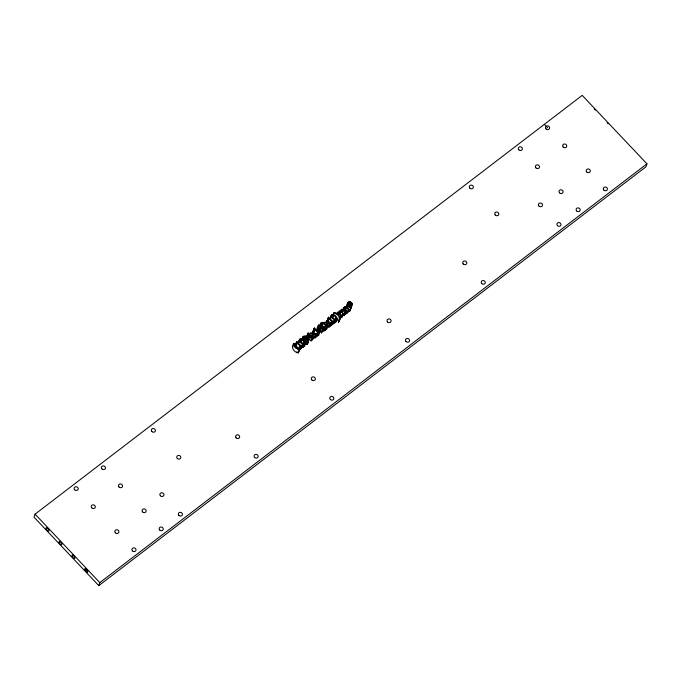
<?xml version="1.0" encoding="UTF-8"?>
<svg xmlns="http://www.w3.org/2000/svg" width="681" height="681" viewBox="0 0 681 681"><rect width="100%" height="100%" fill="white"/><g stroke="black" fill="none" stroke-linecap="round" stroke-linejoin="round"><path stroke-width="1.02" d="M350.536 307.769C355.473 303.624 347.327 297.469 346.944 305.59L347.71 304.679M351.158 306.927L352.213 303.683M295.563 345.616L295.333 344.901L296.865 341.504L300.832 345.693L301.683 345.046L302.126 345.514L301.096 348.527L299.3 349.898L298.269 352.911C294.132 352.452 290.736 347.557 293.494 343.752C294.992 342.296 293.979 346.833 295.758 347.31A5.542 4.92 18.9 0 0 297.35 348.527L300.04 349.336M296.371 341.888L296.593 342.603L294.958 346.306L295.358 346.731L296.235 346.067L297.265 343.054L300.21 346.169L299.342 346.833L298.312 349.847M315.993 336.312L316.444 336.789L318.776 335.001L319.815 331.987L319.363 331.511L318.512 332.158L314.545 327.97L312.639 332.771L313.047 333.196M304.952 339.044C299.172 337.674 306.867 333.349 307.029 337.895C309.217 337.759 309.54 341.079 307.42 341.47C304.526 342.909 305.037 336.227 304.279 341.07M305.19 342.773C303.82 346.28 298.976 342.202 299.436 339.649C302.543 335.963 307.795 343.948 303.854 346.527L302.696 347.216L301.317 346.918M322.607 330.625L324.811 330.549L325.263 328.617M319.942 325.756C320.7 317.618 329.996 326.327 325.143 330.234M336.95 318.461C335.58 321.968 330.736 317.899 331.196 315.346C334.303 311.651 339.555 319.636 335.614 322.215L334.456 322.905L333.077 322.607M299.98 338.985L298.338 343.471L299.436 339.649M320.725 323.364C320.487 325.688 323.986 329.289 326.173 327.22M330.251 319.619L330.166 318.359L331.119 317.448L332.149 314.426M308.05 340.27L307.531 338.806L305.505 338.925L306.322 340.679L308.05 340.27L307.361 342.279M35.08 514.155L34.05 517.177L98.788 585.634L645.92 166.845L646.95 163.823L582.212 95.366L35.08 514.155L99.818 582.621L98.788 585.634M293.571 345.233L294.226 343.19M295.554 345.276L296.865 341.504M295.358 345.948L296.618 342.441M295.358 346.731L296.397 343.718L297.265 343.054M298.312 343.054L299.649 339.3M300.057 341.351C299.725 336.618 306.024 341.819 303.786 343.471C302.177 343.513 299.053 340.721 300.747 339.342M300.338 341.3L301.028 339.291M300.627 341.334L301.317 339.325M300.602 342.458L301.632 339.444M300.934 342.662L301.964 339.649M302.049 339.759L303.079 336.737M302.177 339.691L303.292 336.465M299.104 349.319L299.793 347.31L302.126 345.514M302.883 338.227L303.573 336.218M302.594 340.56L303.283 338.551M303.317 338.687L304.398 336.465L305.514 336.78L305.914 338.082L304.092 338.176L303.607 337.308L304.007 336.678M300.006 349.302L298.269 352.911M303.709 338.474L304.398 336.465M303.326 341.019L304.015 339.01M304.109 338.44L304.799 336.431M303.76 341.079L304.45 339.07M304.501 338.551L305.182 336.542M301.802 347.131L302.832 344.118M304.824 338.789L305.514 336.78M302.253 347.233L303.292 344.22M303.462 343.965L304.152 341.956M305.054 339.078L305.735 337.069M302.696 347.216L303.726 344.203M306.773 338.236L306.722 336.218L308.34 332.745L310.757 335.299L311.328 334.865L311.796 335.358L310.536 337.81M303.122 347.089L304.152 344.075M304.603 342.892L305.292 340.883M305.386 340.781L306.067 338.772M303.522 346.842L304.56 343.828M305.582 341.147L303.854 346.527M305.795 340.687L306.484 338.678M306.39 344.484L307.42 341.47C308.876 343.054 306.578 345.344 304.884 344.365L305.914 341.351M306.237 340.645L306.927 338.636M305.241 344.501L306.271 341.487M306.569 340.687L307.259 338.678M306.842 340.815L307.531 338.806M305.607 344.569L306.637 341.556M305.999 344.569L307.029 341.556M307.114 341.053L307.803 339.044M306.773 344.331L307.803 341.309M307.14 344.092L308.467 340.117M307.437 343.82L308.553 340.457M307.659 343.522L308.91 339.819M311.089 340.883L312.119 337.87L310.613 336.269L309.574 339.283L311.089 340.883L311.711 340.406L312.741 337.393L311.226 335.801M312.034 333.409L313.413 330.872L313.796 333.537L316.708 334.354L314.937 337.938L313.524 337.504M314.052 328.353L313.022 331.366L313.515 330.983M312.724 332.881L314.545 327.97M313.379 331.409L314.299 328.906M313.388 332.192L314.945 329.519L317.891 332.634L317.023 333.298L315.678 337.367L314.937 337.938M312.094 337.138L313.124 334.124L310.221 333.307L310.97 332.745L313.064 333.384L312.724 331.4M314.945 329.519L313.915 332.532L315.686 334.405M315.967 334.924L313.847 334.277L314.196 336.286L312.477 339.819L313.507 336.806L313.124 334.124M317.278 331.221L317.193 328.199L318.819 324.726L321.228 327.28L321.798 326.846L322.275 327.34L321.704 327.782L323.211 329.374L321.568 332.864L320.053 331.264L321.083 328.251L322.598 329.851L321.568 332.864M318.206 327.944L318.895 325.935L320.615 327.757L319.576 330.77M317.652 331.23L318.342 329.221L318.223 325.186M319.9 326.02L320.938 323.007M316.444 336.789L317.474 333.775L319.815 331.987M319.968 326.173L320.921 323.696M321.083 328.251L318.963 329.876L317.933 332.89L320.053 331.264M321.066 325.22C320.87 320.487 326.667 324.897 325.356 327.016C323.662 327.663 320.802 324.803 321.755 323.211M321.338 325.058L322.028 323.049M321.619 325.007L322.309 322.998M321.917 325.041L322.607 323.032M321.883 326.165L322.913 323.152M322.564 325.365L323.245 323.356M323.083 330.838L324.113 327.825M326.114 322.632L327.493 320.096L327.867 322.76L330.787 323.577L329.017 327.161L326.897 326.514M323.543 330.94L324.573 327.927M327.314 320.972L328.625 317.193L332.592 321.381L333.443 320.734L333.886 321.211L332.856 324.224L330.515 326.012L330.072 325.535L331.102 322.522L331.97 321.858L329.025 318.742L328.157 319.406L327.118 322.419L327.995 321.755L329.025 318.742M324.743 327.672L325.433 325.663M326.718 321.994L328.353 318.291L328.131 317.576M326.803 322.104L327.493 320.096M323.986 330.923L325.016 327.91M327.663 320.3L328.625 317.193M324.403 330.796L325.441 327.782M326.803 320.623L327.144 322.607L325.041 321.968L324.301 322.539L327.203 323.347L326.165 326.361L326.557 329.051L328.276 325.509L327.927 323.501L330.047 324.147L330.787 323.577M324.811 330.549L326.446 326.063M325.356 329.876L326.48 326.48M326.557 329.051L327.587 326.029L327.203 323.347M330.072 318.742L331.409 314.988M330.098 319.159L331.136 316.146M330.711 317.686L331.741 314.673M332.098 316.988L333.018 314.29M332.047 318.027L333.673 312.996L334.414 312.434L336.593 313.132L339.802 316.529L340.219 318.58L339.189 321.594C337.691 323.049 338.704 318.521 336.916 318.036M329.017 327.161L330.047 324.147M332.362 318.146C334.618 310.817 329.136 317.542 334.643 319.048C337.776 319.542 334.89 315.541 333.392 315.133M332.694 318.35L333.724 315.337M330.515 326.012L331.553 322.998L333.886 321.211M333.562 322.82L334.592 319.806M334.013 322.922L335.052 319.908M335.222 319.653L335.912 317.644M337.01 314.29L337.699 312.281L338.67 312.204L339.53 310.774L340.704 310.851C340.858 307.25 345.25 310.417 345.684 312.179L344.05 315.652L342.773 314.307M335.392 319.976L336.073 317.967M334.456 322.905L335.486 319.891M334.882 322.777L335.912 319.764M335.29 322.53L336.32 319.517M338.712 313.839C338.738 309.634 342.049 312.238 343.037 314.205L342.007 317.218L340.73 315.873M338.883 313.652L339.572 311.643M339.078 313.532L339.768 311.523M339.257 313.464L339.947 311.455M339.436 313.464L340.125 311.455M339.615 313.507L340.304 311.498M339.657 314.775L340.687 311.762M341.121 311.966L342.168 309.889L345.08 312.639L344.05 315.652M341.3 311.898L341.99 309.889M341.479 311.898L342.168 309.889M341.658 311.949L342.347 309.94M338.423 322.13C341.283 318.359 338.04 313.132 333.699 313.03M338.448 322.156L341.598 315.303L339.138 312.698L339.393 311.83M342.049 312.204L342.73 310.195M339.964 318.785L341.598 315.303M343.156 309.583L343.845 307.574L344.211 307.965L345.071 306.527L346.254 306.603C346.399 303.002 350.792 306.178 351.234 307.931L349.591 311.413L348.323 310.068M344.39 308.536L345.071 306.527M344.62 309.285L345.667 307.208L348.578 309.966L347.548 312.979L346.28 311.634M344.807 309.225L345.488 307.216M344.978 309.217L345.667 307.208M341.811 309.957L341.172 311.157L343.641 313.745L342.007 317.218M345.165 309.268L345.846 307.259M346.093 307.165L346.782 305.156M345.548 309.523L346.237 307.514M346.467 307.846L347.71 305.641L350.621 308.399L349.591 311.413M346.663 307.718L347.353 305.709M346.85 307.659L347.531 305.65M349.387 304.816C351.541 297.733 346.518 305.352 347.021 307.65M348.893 302.338C346.186 306.39 349.983 305.667 350.017 302.134M347.208 307.701L347.897 305.692M348.059 305.156L349.089 302.143M348.323 305.003L349.362 301.989M347.591 307.957L348.28 305.948M348.578 304.952L349.608 301.938M347.14 311.064L345.505 314.537L347.14 311.064L344.68 308.459L345.31 307.276M348.8 305.011L349.83 301.998M348.417 306.356L350.179 302.577M349.166 305.037L350.153 302.347M349.174 305.778L349.864 303.769C353.32 302.279 349.285 305.633 349.259 306.756M349.276 306.441L350.315 303.428M349.591 306.246L350.621 303.232M349.855 306.186L350.894 303.173M349.779 307.301L351.124 303.232M347.157 305.837L346.723 306.91L349.183 309.497L347.548 312.979M352.068 303.198L351.183 306.697M351.141 306.459L352.179 303.437M348.723 302.594L348.493 303.122L347.982 302.577M352.188 303.913L351.03 305.088L350 304.705M335.614 322.215L335.895 321.057M298.406 342.671L299.359 341.751M292.455 346.765L293.196 346.203M343.845 307.574L343.241 308.042L346.535 311.523M295.333 344.901L295.835 344.518M306.722 336.218L307.31 335.759M317.193 328.199L317.789 327.74M327.093 320.589L327.595 320.206M320.615 327.757L318.997 328.991L318.895 325.935M310.613 336.269L308.484 337.895L307.872 337.24L307.752 333.196M320.674 330.796L321.245 330.353M312.119 337.87L312.741 337.393M313.507 336.806L314.196 336.286M322.598 329.851L323.211 329.374M327.587 326.029L328.276 325.509M343.037 314.205L343.641 313.745M345.08 312.639L345.684 312.179M348.578 309.966L349.183 309.497M350.621 308.399L351.234 307.931M99.818 582.621L646.95 163.823M348.681 304.313L349.115 304.39M299.3 349.898L295.196 347.744L293.494 343.752M296.882 351.813L297.435 352.026M335.324 316.818L336.414 317.559M304.884 344.365L303.973 343.496M544.357 124.342L547.601 127.764M349.447 303.334L349.864 303.769M337.699 312.281L340.994 315.771M332.413 323.747L332.856 324.224M331.102 322.522L331.553 322.998M328.914 321.602L330.234 322.998M327.995 321.755L329.757 323.628M318.342 329.221L318.963 329.876M318.333 334.524L318.776 335.001M317.023 333.298L317.474 333.775M300.653 348.059L301.096 348.527M299.342 346.833L299.793 347.31M296.235 346.067L299.18 349.183M84.963 568.967L87.696 571.853M330.532 320.13L330.932 320.683M298.491 343.931L298.772 344.433M312.221 338.031L312.477 339.819M339.061 320.538L339.189 321.594M594.224 109.054A2.077 0.826 52.6 0 1 594.59 109.318M594.956 109.667A2.077 0.826 52.6 0 1 595.305 110.075M607.171 122.742A2.077 0.826 52.6 0 1 607.537 123.006M607.903 123.355A2.077 0.826 52.6 0 1 608.252 123.763M310.136 335.776L308.519 337.01L308.416 333.954L310.136 335.776M85.151 570.031A2.077 0.826 52.6 0 0 87.611 572.083A2.077 0.826 52.6 0 0 86.291 569.18A2.077 0.826 52.6 0 0 85.151 570.031M46.317 528.958A2.077 0.826 52.6 0 0 48.777 531.01A2.077 0.826 52.6 0 0 47.449 528.107A2.077 0.826 52.6 0 0 46.317 528.958M59.256 542.655A2.077 0.826 52.6 0 0 61.716 544.698A2.077 0.826 52.6 0 0 60.396 541.795A2.077 0.826 52.6 0 0 59.256 542.655M72.203 556.343A2.077 0.826 52.6 0 0 74.663 558.394A2.077 0.826 52.6 0 0 73.344 555.492A2.077 0.826 52.6 0 0 72.203 556.343M576.628 210.914A2.077 1.847 18.9 0 0 580.101 210.446A2.077 1.847 18.9 0 0 577.692 207.901A2.077 1.847 18.9 0 0 576.628 210.914M535.938 167.884A2.077 1.847 18.9 0 0 539.412 167.415A2.077 1.847 18.9 0 0 537.003 164.87A2.077 1.847 18.9 0 0 535.938 167.884M518.828 149.786A2.077 1.847 18.9 0 0 522.301 149.318A2.077 1.847 18.9 0 0 519.901 146.781A2.077 1.847 18.9 0 0 518.828 149.786M546.085 128.93A2.077 1.847 18.9 0 0 549.558 128.462A2.077 1.847 18.9 0 0 547.149 125.917A2.077 1.847 18.9 0 0 546.085 128.93M559.518 192.817A2.077 1.847 18.9 0 0 562.991 192.348A2.077 1.847 18.9 0 0 560.591 189.812A2.077 1.847 18.9 0 0 559.518 192.817M563.196 147.019A2.077 1.847 18.9 0 0 566.669 146.551A2.077 1.847 18.9 0 0 564.26 144.006A2.077 1.847 18.9 0 0 563.196 147.019M586.775 171.961A2.077 1.847 18.9 0 0 590.248 171.493A2.077 1.847 18.9 0 0 587.839 168.948A2.077 1.847 18.9 0 0 586.775 171.961M603.885 190.05A2.077 1.847 18.9 0 0 607.35 189.582A2.077 1.847 18.9 0 0 604.949 187.037A2.077 1.847 18.9 0 0 603.885 190.05M142.601 511.933A2.077 1.847 18.9 0 0 146.075 511.465A2.077 1.847 18.9 0 0 143.674 508.928A2.077 1.847 18.9 0 0 142.601 511.933M115.353 532.797A2.077 1.847 18.9 0 0 118.826 532.329A2.077 1.847 18.9 0 0 116.417 529.784A2.077 1.847 18.9 0 0 115.353 532.797M91.765 507.856A2.077 1.847 18.9 0 0 95.238 507.388A2.077 1.847 18.9 0 0 92.837 504.851A2.077 1.847 18.9 0 0 91.765 507.856M119.022 486.992A2.077 1.847 18.9 0 0 122.495 486.523A2.077 1.847 18.9 0 0 120.094 483.987A2.077 1.847 18.9 0 0 119.022 486.992M101.912 468.903A2.077 1.847 18.9 0 0 105.385 468.434A2.077 1.847 18.9 0 0 102.984 465.898A2.077 1.847 18.9 0 0 101.912 468.903M74.663 489.767A2.077 1.847 18.9 0 0 78.136 489.298A2.077 1.847 18.9 0 0 75.727 486.753A2.077 1.847 18.9 0 0 74.663 489.767M132.454 550.886A2.077 1.847 18.9 0 0 135.928 550.418A2.077 1.847 18.9 0 0 133.527 547.882A2.077 1.847 18.9 0 0 132.454 550.886M159.712 530.031A2.077 1.847 18.9 0 0 163.185 529.563A2.077 1.847 18.9 0 0 160.784 527.017A2.077 1.847 18.9 0 0 159.712 530.031M178.89 515.347A2.077 1.847 18.9 0 0 182.363 514.879A2.077 1.847 18.9 0 0 179.963 512.333A2.077 1.847 18.9 0 0 178.89 515.347M495.257 215.034A2.077 1.847 18.9 0 0 498.73 214.566A2.077 1.847 18.9 0 0 496.33 212.021A2.077 1.847 18.9 0 0 495.257 215.034M177.273 458.424A2.077 1.847 18.9 0 0 180.746 457.955A2.077 1.847 18.9 0 0 178.345 455.419A2.077 1.847 18.9 0 0 177.273 458.424M469.822 188.135A2.077 1.847 18.9 0 0 473.295 187.667A2.077 1.847 18.9 0 0 470.894 185.13A2.077 1.847 18.9 0 0 469.822 188.135M151.846 431.533A2.077 1.847 18.9 0 0 155.311 431.064A2.077 1.847 18.9 0 0 152.91 428.519A2.077 1.847 18.9 0 0 151.846 431.533M387.532 321.934A2.077 1.847 18.9 0 0 391.005 321.466A2.077 1.847 18.9 0 0 388.596 318.929A2.077 1.847 18.9 0 0 387.532 321.934M311.821 379.887A2.077 1.847 18.9 0 0 315.294 379.419A2.077 1.847 18.9 0 0 312.885 376.874A2.077 1.847 18.9 0 0 311.821 379.887M160.401 495.785A2.077 1.847 18.9 0 0 163.874 495.317A2.077 1.847 18.9 0 0 161.465 492.78A2.077 1.847 18.9 0 0 160.401 495.785M538.952 206.037A2.077 1.847 18.9 0 0 542.425 205.568A2.077 1.847 18.9 0 0 540.024 203.023A2.077 1.847 18.9 0 0 538.952 206.037M463.242 263.981A2.077 1.847 18.9 0 0 466.715 263.513A2.077 1.847 18.9 0 0 464.306 260.976A2.077 1.847 18.9 0 0 463.242 263.981M236.111 437.832A2.077 1.847 18.9 0 0 239.584 437.364A2.077 1.847 18.9 0 0 237.175 434.827A2.077 1.847 18.9 0 0 236.111 437.832M481.739 283.543A2.077 1.847 18.9 0 0 485.204 283.075A2.077 1.847 18.9 0 0 482.803 280.538A2.077 1.847 18.9 0 0 481.739 283.543M406.021 341.496A2.077 1.847 18.9 0 0 409.494 341.028A2.077 1.847 18.9 0 0 407.093 338.483A2.077 1.847 18.9 0 0 406.021 341.496M254.6 457.394A2.077 1.847 18.9 0 0 258.073 456.925A2.077 1.847 18.9 0 0 255.673 454.389A2.077 1.847 18.9 0 0 254.6 457.394M557.45 225.59A2.077 1.847 18.9 0 0 560.914 225.122A2.077 1.847 18.9 0 0 558.514 222.585A2.077 1.847 18.9 0 0 557.45 225.59M330.311 399.441A2.077 1.847 18.9 0 0 333.784 398.972A2.077 1.847 18.9 0 0 331.383 396.436A2.077 1.847 18.9 0 0 330.311 399.441"/></g></svg>
